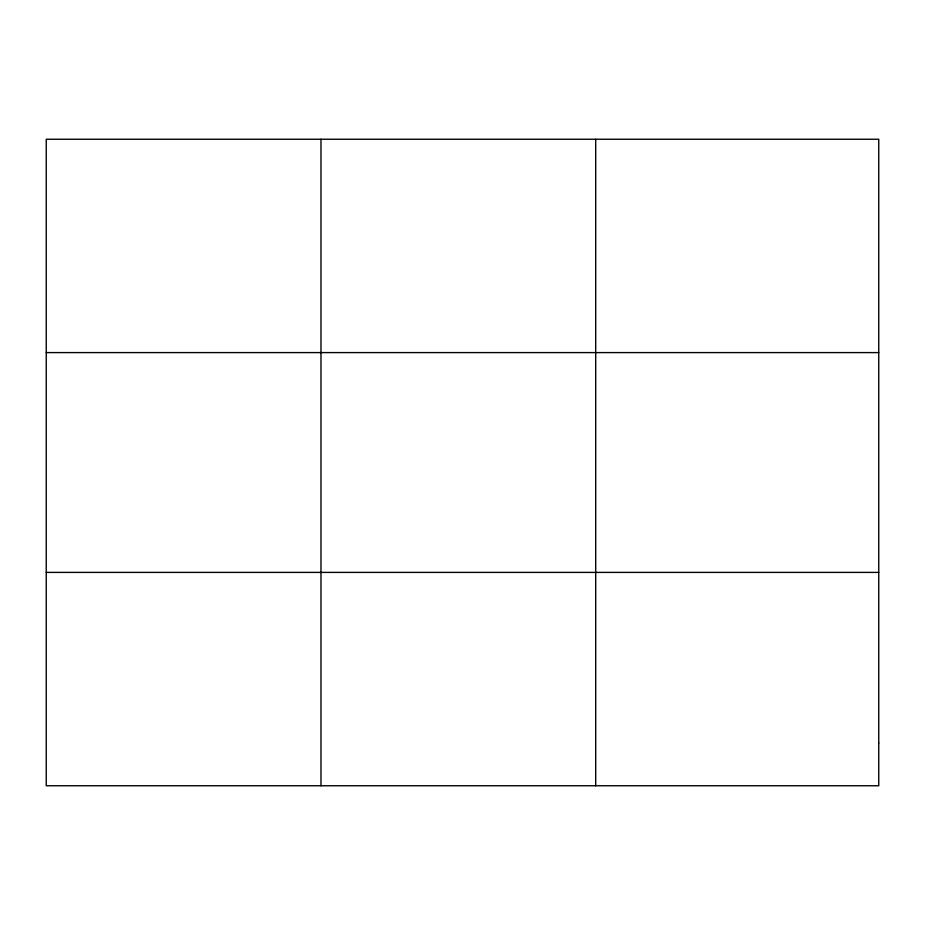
<?xml version="1.0" encoding="UTF-8"?>
<svg xmlns="http://www.w3.org/2000/svg" width="925" height="925" viewBox="0 0 925 925"><rect width="100%" height="100%" fill="white"/><g stroke="black" fill="none" stroke-linecap="round" stroke-linejoin="round"><path stroke-width="1.39" d="M320.975 139.247L320.975 785.753M595.7 139.247L595.7 785.753M46.25 352.598L878.75 352.598M46.25 572.402L878.75 572.402M878.75 743.076L878.75 785.753L46.25 785.753L46.25 139.247L878.75 139.247L878.75 743.076"/></g></svg>
